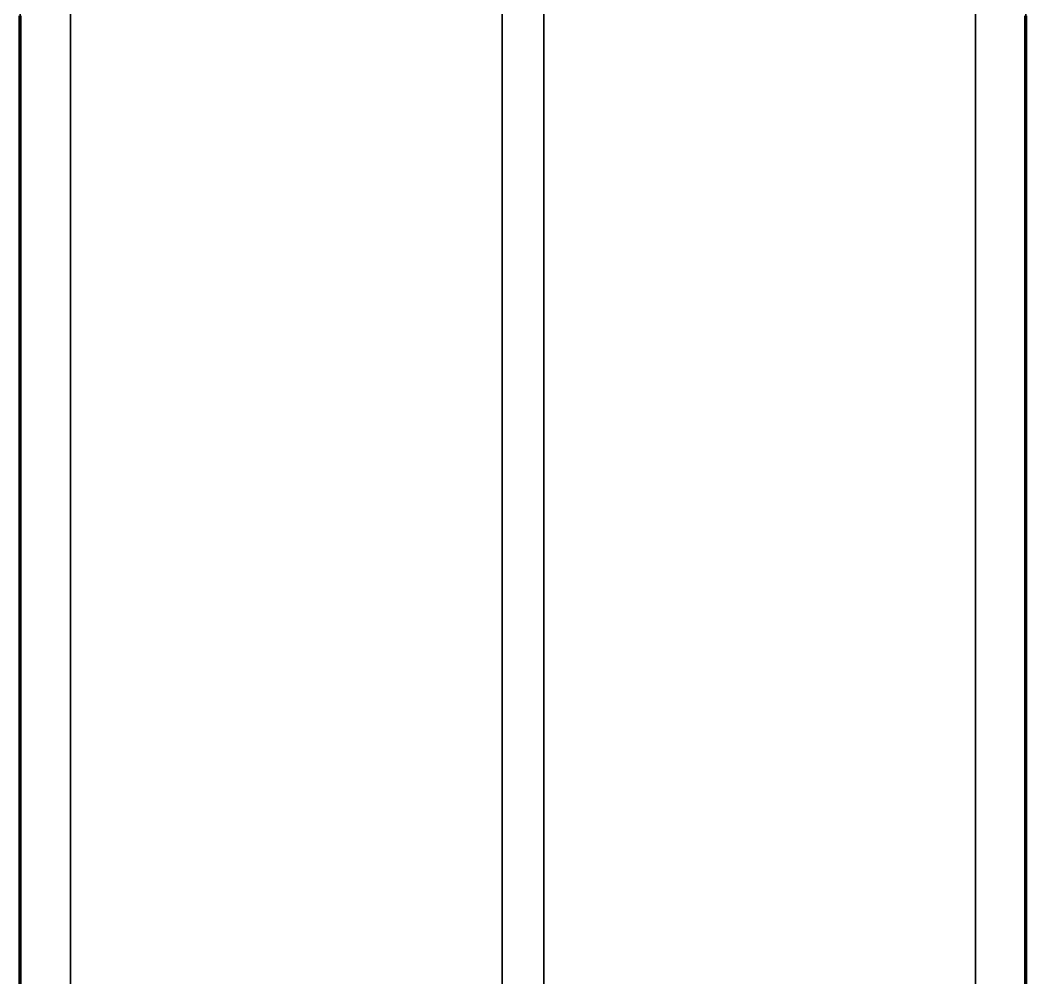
# Model space of a CAD drawing. Header units: millimetres. Extents: x 0 to 2382, y 0 to 420.
# Drawn here: x 125.4 to 131.4, y 113.26 to 118.98 of the extents above; entities that cross this region are included whole.
import ezdxf

# ---------------------------------------------------------------- set-up
doc = ezdxf.new("R2010")
doc.units = ezdxf.units.MM
doc.linetypes.add('IRAM-E-TRAZOS', pattern=[5, 4, -1])
doc.layers.add('01-VISIBLE', color=7, linetype='CONTINUOUS', lineweight=70)
doc.layers.add('02-OCULTA', color=4, linetype='IRAM-E-TRAZOS', lineweight=35)

msp = doc.modelspace()

# ---------------------------------------------------------------- linework, layer by layer
at = {"layer": '01-VISIBLE'}
for points in [[(125.4, 113.2), (125.4, 113.3), (125.4, 113.4), (125.4, 113.5), (125.4, 113.6), (125.4, 113.7), (125.4, 113.8), (125.4, 113.9), (125.4, 114), (125.4, 114.1), (125.4, 114.2), (125.4, 114.3), (125.4, 114.4), (125.4, 114.5), (125.4, 114.6), (125.4, 114.7), (125.4, 114.8), (125.4, 114.9), (125.4, 115), (125.4, 115.1), (125.4, 115.2), (125.4, 115.3), (125.4, 115.4), (125.4, 115.5), (125.4, 115.6), (125.4, 115.7), (125.4, 115.8), (125.4, 115.9), (125.4, 116), (125.4, 116.1), (125.4, 116.2), (125.4, 116.3), (125.4, 116.4), (125.4, 116.5), (125.4, 116.6), (125.4, 116.7), (125.4, 116.8), (125.4, 116.9), (125.4, 117), (125.4, 117.1), (125.4, 117.2), (125.4, 117.3), (125.4, 117.4), (125.4, 117.5), (125.4, 117.6), (125.4, 117.7), (125.4, 117.8), (125.4, 117.9), (125.4, 118), (125.4, 118.1), (125.4, 118.2), (125.4, 118.3), (125.4, 118.4), (125.4, 118.5), (125.4, 118.6), (125.4, 118.7), (125.4, 118.8), (125.4, 118.9), (125.4, 119)], [(131.4, 113.2), (131.4, 113.3), (131.4, 113.4), (131.4, 113.5), (131.4, 113.6), (131.4, 113.7), (131.4, 113.8), (131.4, 113.9), (131.4, 114), (131.4, 114.1), (131.4, 114.2), (131.4, 114.3), (131.4, 114.4), (131.4, 114.5), (131.4, 114.6), (131.4, 114.7), (131.4, 114.8), (131.4, 114.9), (131.4, 115), (131.4, 115.1), (131.4, 115.2), (131.4, 115.3), (131.4, 115.4), (131.4, 115.5), (131.4, 115.6), (131.4, 115.7), (131.4, 115.8), (131.4, 115.9), (131.4, 116), (131.4, 116.1), (131.4, 116.2), (131.4, 116.3), (131.4, 116.4), (131.4, 116.5), (131.4, 116.6), (131.4, 116.7), (131.4, 116.8), (131.4, 116.9), (131.4, 117), (131.4, 117.1), (131.4, 117.2), (131.4, 117.3), (131.4, 117.4), (131.4, 117.5), (131.4, 117.6), (131.4, 117.7), (131.4, 117.8), (131.4, 117.9), (131.4, 118), (131.4, 118.1), (131.4, 118.2), (131.4, 118.3), (131.4, 118.4), (131.4, 118.5), (131.4, 118.6), (131.4, 118.7), (131.4, 118.8), (131.4, 118.9), (131.4, 119)]]:
    msp.add_lwpolyline(points, dxfattribs=at)
at = {"layer": '02-OCULTA'}
for points in [[(125.4, 119.0226), (125.4, 118.9724), (125.4, 118.9223), (125.4, 118.8722), (125.4, 118.8221), (125.4, 118.7719), (125.4, 118.7218), (125.4, 118.6717), (125.4, 118.6216), (125.4, 118.5714), (125.4, 118.5213), (125.4, 118.4712), (125.4, 118.4211), (125.4, 118.3709), (125.4, 118.3208), (125.4, 118.2707), (125.4, 118.2206), (125.4, 118.1704), (125.4, 118.1203), (125.4, 118.0702), (125.4, 118.0201), (125.4, 117.9699), (125.4, 117.9198), (125.4, 117.8697), (125.4, 117.8195), (125.4, 117.7694), (125.4, 117.7193), (125.4, 117.6692), (125.4, 117.619), (125.4, 117.5689), (125.4, 117.5188), (125.4, 117.4687), (125.4, 117.4185), (125.4, 117.3684), (125.4, 117.3183), (125.4, 117.2682), (125.4, 117.218), (125.4, 117.1679), (125.4, 117.1178), (125.4, 117.0677), (125.4, 117.0175), (125.4, 116.9674), (125.4, 116.9173), (125.4, 116.8672), (125.4, 116.817), (125.4, 116.7669), (125.4, 116.7168), (125.4, 116.6667), (125.4, 116.6165), (125.4, 116.5664), (125.4, 116.5163), (125.4, 116.4662), (125.4, 116.416), (125.4, 116.3659), (125.4, 116.3158), (125.4, 116.2657), (125.4, 116.2155), (125.4, 116.1654), (125.4, 116.1153), (125.4, 116.0652), (125.4, 116.015), (125.4, 115.9649), (125.4, 115.9148), (125.4, 115.8647), (125.4, 115.8145), (125.4, 115.7644), (125.4, 115.7143), (125.4, 115.6642), (125.4, 115.614), (125.4, 115.5639), (125.4, 115.5138), (125.4, 115.4637), (125.4, 115.4135), (125.4, 115.3634), (125.4, 115.3133), (125.4, 115.2632), (125.4, 115.213), (125.4, 115.1629), (125.4, 115.1128), (125.4, 115.0627), (125.4, 115.0125), (125.4, 114.9624), (125.4, 114.9123), (125.4, 114.8622), (125.4, 114.812), (125.4, 114.7619), (125.4, 114.7118), (125.4, 114.6617), (125.4, 114.6115), (125.4, 114.5614), (125.4, 114.5113), (125.4, 114.4612), (125.4, 114.411), (125.4, 114.3609), (125.4, 114.3108), (125.4, 114.2607), (125.4, 114.2105), (125.4, 114.1604), (125.4, 114.1103), (125.4, 114.0602), (125.4, 114.01), (125.4, 113.9599), (125.4, 113.9098), (125.4, 113.8596), (125.4, 113.8095), (125.4, 113.7594), (125.4, 113.7093), (125.4, 113.6591), (125.4, 113.609), (125.4, 113.5589), (125.4, 113.5088), (125.4, 113.4586), (125.4, 113.4085), (125.4, 113.3584), (125.4, 113.3083), (125.4, 113.2581)], [(125.4, 113.24), (125.4, 113.312), (125.4, 113.384), (125.4, 113.456), (125.4, 113.528), (125.4, 113.6), (125.4, 113.672), (125.4, 113.744), (125.4, 113.816), (125.4, 113.888), (125.4, 113.96), (125.4, 114.032), (125.4, 114.104), (125.4, 114.176), (125.4, 114.248), (125.4, 114.32), (125.4, 114.392), (125.4, 114.464), (125.4, 114.536), (125.4, 114.608), (125.4, 114.68), (125.4, 114.752), (125.4, 114.824), (125.4, 114.896), (125.4, 114.968), (125.4, 115.04), (125.4, 115.112), (125.4, 115.184), (125.4, 115.256), (125.4, 115.328), (125.4, 115.4), (125.4, 115.472), (125.4, 115.544), (125.4, 115.616), (125.4, 115.688), (125.4, 115.76), (125.4, 115.832), (125.4, 115.904), (125.4, 115.976), (125.4, 116.048), (125.4, 116.12), (125.4, 116.192), (125.4, 116.264), (125.4, 116.336), (125.4, 116.408), (125.4, 116.48), (125.4, 116.552), (125.4, 116.624), (125.4, 116.696), (125.4, 116.768), (125.4, 116.84), (125.4, 116.912), (125.4, 116.984), (125.4, 117.056), (125.4, 117.128), (125.4, 117.2), (125.4, 117.272), (125.4, 117.344), (125.4, 117.416), (125.4, 117.488), (125.4, 117.56), (125.4, 117.632), (125.4, 117.704), (125.4, 117.776), (125.4, 117.848), (125.4, 117.92), (125.4, 117.992), (125.4, 118.064), (125.4, 118.136), (125.4, 118.208), (125.4, 118.28), (125.4, 118.352), (125.4, 118.424), (125.4, 118.496), (125.4, 118.568), (125.4, 118.64), (125.4, 118.712), (125.4, 118.784), (125.4, 118.856), (125.4, 118.928), (125.4, 119)], [(125.4, 118.9812), (125.4, 118.931), (125.4, 118.8808), (125.4, 118.8307), (125.4, 118.7805), (125.4, 118.7303), (125.4, 118.6801), (125.4, 118.63), (125.4, 118.5798), (125.4, 118.5296), (125.4, 118.4794), (125.4, 118.4293), (125.4, 118.3791), (125.4, 118.3289), (125.4, 118.2787), (125.4, 118.2286), (125.4, 118.1784), (125.4, 118.1282), (125.4, 118.078), (125.4, 118.0279), (125.4, 117.9777), (125.4, 117.9275), (125.4, 117.8774), (125.4, 117.8272), (125.4, 117.777), (125.4, 117.7268), (125.4, 117.6767), (125.4, 117.6265), (125.4, 117.5763), (125.4, 117.5261), (125.4, 117.476), (125.4, 117.4258), (125.4, 117.3756), (125.4, 117.3254), (125.4, 117.2753), (125.4, 117.2251), (125.4, 117.1749), (125.4, 117.1247), (125.4, 117.0746), (125.4, 117.0244), (125.4, 116.9742), (125.4, 116.924), (125.4, 116.8739), (125.4, 116.8237), (125.4, 116.7735), (125.4, 116.7233), (125.4, 116.6732), (125.4, 116.623), (125.4, 116.5728), (125.4, 116.5226), (125.4, 116.4725), (125.4, 116.4223), (125.4, 116.3721), (125.4, 116.322), (125.4, 116.2718), (125.4, 116.2216), (125.4, 116.1714), (125.4, 116.1213), (125.4, 116.0711), (125.4, 116.0209), (125.4, 115.9707), (125.4, 115.9206), (125.4, 115.8704), (125.4, 115.8202), (125.4, 115.77), (125.4, 115.7199), (125.4, 115.6697), (125.4, 115.6195), (125.4, 115.5693), (125.4, 115.5192), (125.4, 115.469), (125.4, 115.4188), (125.4, 115.3686), (125.4, 115.3185), (125.4, 115.2683), (125.4, 115.2181), (125.4, 115.1679), (125.4, 115.1178), (125.4, 115.0676), (125.4, 115.0174), (125.4, 114.9672), (125.4, 114.9171), (125.4, 114.8669), (125.4, 114.8167), (125.4, 114.7666), (125.4, 114.7164), (125.4, 114.6662), (125.4, 114.616), (125.4, 114.5659), (125.4, 114.5157), (125.4, 114.4655), (125.4, 114.4153), (125.4, 114.3652), (125.4, 114.315), (125.4, 114.2648), (125.4, 114.2146), (125.4, 114.1645), (125.4, 114.1143), (125.4, 114.0641), (125.4, 114.0139), (125.4, 113.9638), (125.4, 113.9136), (125.4, 113.8634), (125.4, 113.8132), (125.4, 113.7631), (125.4, 113.7129), (125.4, 113.6627), (125.4, 113.6125), (125.4, 113.5624), (125.4, 113.5122), (125.4, 113.462), (125.4, 113.4118), (125.4, 113.3617), (125.4, 113.3115), (125.4, 113.2613)], [(125.7, 113.195), (125.7, 113.266), (125.7, 113.337), (125.7, 113.408), (125.7, 113.479), (125.7, 113.55), (125.7, 113.621), (125.7, 113.692), (125.7, 113.763), (125.7, 113.834), (125.7, 113.905), (125.7, 113.976), (125.7, 114.047), (125.7, 114.118), (125.7, 114.189), (125.7, 114.26), (125.7, 114.331), (125.7, 114.402), (125.7, 114.473), (125.7, 114.544), (125.7, 114.615), (125.7, 114.686), (125.7, 114.757), (125.7, 114.828), (125.7, 114.899), (125.7, 114.97), (125.7, 115.041), (125.7, 115.112), (125.7, 115.183), (125.7, 115.254), (125.7, 115.325), (125.7, 115.396), (125.7, 115.467), (125.7, 115.538), (125.7, 115.609), (125.7, 115.68), (125.7, 115.751), (125.7, 115.822), (125.7, 115.893), (125.7, 115.964), (125.7, 116.035), (125.7, 116.106), (125.7, 116.177), (125.7, 116.248), (125.7, 116.319), (125.7, 116.39), (125.7, 116.461), (125.7, 116.532), (125.7, 116.603), (125.7, 116.674), (125.7, 116.745), (125.7, 116.816), (125.7, 116.887), (125.7, 116.958), (125.7, 117.029), (125.7, 117.1), (125.7, 117.171), (125.7, 117.242), (125.7, 117.313), (125.7, 117.384), (125.7, 117.455), (125.7, 117.526), (125.7, 117.597), (125.7, 117.668), (125.7, 117.739), (125.7, 117.81), (125.7, 117.881), (125.7, 117.952), (125.7, 118.023), (125.7, 118.094), (125.7, 118.165), (125.7, 118.236), (125.7, 118.307), (125.7, 118.378), (125.7, 118.449), (125.7, 118.52), (125.7, 118.591), (125.7, 118.662), (125.7, 118.733), (125.7, 118.804), (125.7, 118.875), (125.7, 118.946), (125.7, 119.017)], [(125.7, 113.24), (125.7, 113.312), (125.7, 113.384), (125.7, 113.456), (125.7, 113.528), (125.7, 113.6), (125.7, 113.672), (125.7, 113.744), (125.7, 113.816), (125.7, 113.888), (125.7, 113.96), (125.7, 114.032), (125.7, 114.104), (125.7, 114.176), (125.7, 114.248), (125.7, 114.32), (125.7, 114.392), (125.7, 114.464), (125.7, 114.536), (125.7, 114.608), (125.7, 114.68), (125.7, 114.752), (125.7, 114.824), (125.7, 114.896), (125.7, 114.968), (125.7, 115.04), (125.7, 115.112), (125.7, 115.184), (125.7, 115.256), (125.7, 115.328), (125.7, 115.4), (125.7, 115.472), (125.7, 115.544), (125.7, 115.616), (125.7, 115.688), (125.7, 115.76), (125.7, 115.832), (125.7, 115.904), (125.7, 115.976), (125.7, 116.048), (125.7, 116.12), (125.7, 116.192), (125.7, 116.264), (125.7, 116.336), (125.7, 116.408), (125.7, 116.48), (125.7, 116.552), (125.7, 116.624), (125.7, 116.696), (125.7, 116.768), (125.7, 116.84), (125.7, 116.912), (125.7, 116.984), (125.7, 117.056), (125.7, 117.128), (125.7, 117.2), (125.7, 117.272), (125.7, 117.344), (125.7, 117.416), (125.7, 117.488), (125.7, 117.56), (125.7, 117.632), (125.7, 117.704), (125.7, 117.776), (125.7, 117.848), (125.7, 117.92), (125.7, 117.992), (125.7, 118.064), (125.7, 118.136), (125.7, 118.208), (125.7, 118.28), (125.7, 118.352), (125.7, 118.424), (125.7, 118.496), (125.7, 118.568), (125.7, 118.64), (125.7, 118.712), (125.7, 118.784), (125.7, 118.856), (125.7, 118.928), (125.7, 119)], [(125.7, 119), (125.7, 118.95), (125.7, 118.9), (125.7, 118.85), (125.7, 118.8), (125.7, 118.75), (125.7, 118.7), (125.7, 118.65), (125.7, 118.6), (125.7, 118.55), (125.7, 118.5), (125.7, 118.45), (125.7, 118.4), (125.7, 118.35), (125.7, 118.3), (125.7, 118.25), (125.7, 118.2), (125.7, 118.15), (125.7, 118.1), (125.7, 118.05), (125.7, 118), (125.7, 117.95), (125.7, 117.9), (125.7, 117.85), (125.7, 117.8), (125.7, 117.75), (125.7, 117.7), (125.7, 117.65), (125.7, 117.6), (125.7, 117.55), (125.7, 117.5), (125.7, 117.45), (125.7, 117.4), (125.7, 117.35), (125.7, 117.3), (125.7, 117.25), (125.7, 117.2), (125.7, 117.15), (125.7, 117.1), (125.7, 117.05), (125.7, 117), (125.7, 116.95), (125.7, 116.9), (125.7, 116.85), (125.7, 116.8), (125.7, 116.75), (125.7, 116.7), (125.7, 116.65), (125.7, 116.6), (125.7, 116.55), (125.7, 116.5), (125.7, 116.45), (125.7, 116.4), (125.7, 116.35), (125.7, 116.3), (125.7, 116.25), (125.7, 116.2), (125.7, 116.15), (125.7, 116.1), (125.7, 116.05), (125.7, 116), (125.7, 115.95), (125.7, 115.9), (125.7, 115.85), (125.7, 115.8), (125.7, 115.75), (125.7, 115.7), (125.7, 115.65), (125.7, 115.6), (125.7, 115.55), (125.7, 115.5), (125.7, 115.45), (125.7, 115.4), (125.7, 115.35), (125.7, 115.3), (125.7, 115.25), (125.7, 115.2), (125.7, 115.15), (125.7, 115.1), (125.7, 115.05), (125.7, 115), (125.7, 114.95), (125.7, 114.9), (125.7, 114.85), (125.7, 114.8), (125.7, 114.75), (125.7, 114.7), (125.7, 114.65), (125.7, 114.6), (125.7, 114.55), (125.7, 114.5), (125.7, 114.45), (125.7, 114.4), (125.7, 114.35), (125.7, 114.3), (125.7, 114.25), (125.7, 114.2), (125.7, 114.15), (125.7, 114.1), (125.7, 114.05), (125.7, 114), (125.7, 113.95), (125.7, 113.9), (125.7, 113.85), (125.7, 113.8), (125.7, 113.75), (125.7, 113.7), (125.7, 113.65), (125.7, 113.6), (125.7, 113.55), (125.7, 113.5), (125.7, 113.45), (125.7, 113.4), (125.7, 113.35), (125.7, 113.3), (125.7, 113.25)], [(125.7, 118.9812), (125.7, 118.931), (125.7, 118.8808), (125.7, 118.8307), (125.7, 118.7805), (125.7, 118.7303), (125.7, 118.6801), (125.7, 118.63), (125.7, 118.5798), (125.7, 118.5296), (125.7, 118.4794), (125.7, 118.4293), (125.7, 118.3791), (125.7, 118.3289), (125.7, 118.2787), (125.7, 118.2286), (125.7, 118.1784), (125.7, 118.1282), (125.7, 118.078), (125.7, 118.0279), (125.7, 117.9777), (125.7, 117.9275), (125.7, 117.8774), (125.7, 117.8272), (125.7, 117.777), (125.7, 117.7268), (125.7, 117.6767), (125.7, 117.6265), (125.7, 117.5763), (125.7, 117.5261), (125.7, 117.476), (125.7, 117.4258), (125.7, 117.3756), (125.7, 117.3254), (125.7, 117.2753), (125.7, 117.2251), (125.7, 117.1749), (125.7, 117.1247), (125.7, 117.0746), (125.7, 117.0244), (125.7, 116.9742), (125.7, 116.924), (125.7, 116.8739), (125.7, 116.8237), (125.7, 116.7735), (125.7, 116.7233), (125.7, 116.6732), (125.7, 116.623), (125.7, 116.5728), (125.7, 116.5226), (125.7, 116.4725), (125.7, 116.4223), (125.7, 116.3721), (125.7, 116.322), (125.7, 116.2718), (125.7, 116.2216), (125.7, 116.1714), (125.7, 116.1213), (125.7, 116.0711), (125.7, 116.0209), (125.7, 115.9707), (125.7, 115.9206), (125.7, 115.8704), (125.7, 115.8202), (125.7, 115.77), (125.7, 115.7199), (125.7, 115.6697), (125.7, 115.6195), (125.7, 115.5693), (125.7, 115.5192), (125.7, 115.469), (125.7, 115.4188), (125.7, 115.3686), (125.7, 115.3185), (125.7, 115.2683), (125.7, 115.2181), (125.7, 115.1679), (125.7, 115.1178), (125.7, 115.0676), (125.7, 115.0174), (125.7, 114.9672), (125.7, 114.9171), (125.7, 114.8669), (125.7, 114.8167), (125.7, 114.7666), (125.7, 114.7164), (125.7, 114.6662), (125.7, 114.616), (125.7, 114.5659), (125.7, 114.5157), (125.7, 114.4655), (125.7, 114.4153), (125.7, 114.3652), (125.7, 114.315), (125.7, 114.2648), (125.7, 114.2146), (125.7, 114.1645), (125.7, 114.1143), (125.7, 114.0641), (125.7, 114.0139), (125.7, 113.9638), (125.7, 113.9136), (125.7, 113.8634), (125.7, 113.8132), (125.7, 113.7631), (125.7, 113.7129), (125.7, 113.6627), (125.7, 113.6125), (125.7, 113.5624), (125.7, 113.5122), (125.7, 113.462), (125.7, 113.4118), (125.7, 113.3617), (125.7, 113.3115), (125.7, 113.2613)], [(128.275, 113.195), (128.275, 113.266), (128.275, 113.337), (128.275, 113.408), (128.275, 113.479), (128.275, 113.55), (128.275, 113.621), (128.275, 113.692), (128.275, 113.763), (128.275, 113.834), (128.275, 113.905), (128.275, 113.976), (128.275, 114.047), (128.275, 114.118), (128.275, 114.189), (128.275, 114.26), (128.275, 114.331), (128.275, 114.402), (128.275, 114.473), (128.275, 114.544), (128.275, 114.615), (128.275, 114.686), (128.275, 114.757), (128.275, 114.828), (128.275, 114.899), (128.275, 114.97), (128.275, 115.041), (128.275, 115.112), (128.275, 115.183), (128.275, 115.254), (128.275, 115.325), (128.275, 115.396), (128.275, 115.467), (128.275, 115.538), (128.275, 115.609), (128.275, 115.68), (128.275, 115.751), (128.275, 115.822), (128.275, 115.893), (128.275, 115.964), (128.275, 116.035), (128.275, 116.106), (128.275, 116.177), (128.275, 116.248), (128.275, 116.319), (128.275, 116.39), (128.275, 116.461), (128.275, 116.532), (128.275, 116.603), (128.275, 116.674), (128.275, 116.745), (128.275, 116.816), (128.275, 116.887), (128.275, 116.958), (128.275, 117.029), (128.275, 117.1), (128.275, 117.171), (128.275, 117.242), (128.275, 117.313), (128.275, 117.384), (128.275, 117.455), (128.275, 117.526), (128.275, 117.597), (128.275, 117.668), (128.275, 117.739), (128.275, 117.81), (128.275, 117.881), (128.275, 117.952), (128.275, 118.023), (128.275, 118.094), (128.275, 118.165), (128.275, 118.236), (128.275, 118.307), (128.275, 118.378), (128.275, 118.449), (128.275, 118.52), (128.275, 118.591), (128.275, 118.662), (128.275, 118.733), (128.275, 118.804), (128.275, 118.875), (128.275, 118.946), (128.275, 119.017)], [(128.275, 119), (128.275, 118.95), (128.275, 118.9), (128.275, 118.85), (128.275, 118.8), (128.275, 118.75), (128.275, 118.7), (128.275, 118.65), (128.275, 118.6), (128.275, 118.55), (128.275, 118.5), (128.275, 118.45), (128.275, 118.4), (128.275, 118.35), (128.275, 118.3), (128.275, 118.25), (128.275, 118.2), (128.275, 118.15), (128.275, 118.1), (128.275, 118.05), (128.275, 118), (128.275, 117.95), (128.275, 117.9), (128.275, 117.85), (128.275, 117.8), (128.275, 117.75), (128.275, 117.7), (128.275, 117.65), (128.275, 117.6), (128.275, 117.55), (128.275, 117.5), (128.275, 117.45), (128.275, 117.4), (128.275, 117.35), (128.275, 117.3), (128.275, 117.25), (128.275, 117.2), (128.275, 117.15), (128.275, 117.1), (128.275, 117.05), (128.275, 117), (128.275, 116.95), (128.275, 116.9), (128.275, 116.85), (128.275, 116.8), (128.275, 116.75), (128.275, 116.7), (128.275, 116.65), (128.275, 116.6), (128.275, 116.55), (128.275, 116.5), (128.275, 116.45), (128.275, 116.4), (128.275, 116.35), (128.275, 116.3), (128.275, 116.25), (128.275, 116.2), (128.275, 116.15), (128.275, 116.1), (128.275, 116.05), (128.275, 116), (128.275, 115.95), (128.275, 115.9), (128.275, 115.85), (128.275, 115.8), (128.275, 115.75), (128.275, 115.7), (128.275, 115.65), (128.275, 115.6), (128.275, 115.55), (128.275, 115.5), (128.275, 115.45), (128.275, 115.4), (128.275, 115.35), (128.275, 115.3), (128.275, 115.25), (128.275, 115.2), (128.275, 115.15), (128.275, 115.1), (128.275, 115.05), (128.275, 115), (128.275, 114.95), (128.275, 114.9), (128.275, 114.85), (128.275, 114.8), (128.275, 114.75), (128.275, 114.7), (128.275, 114.65), (128.275, 114.6), (128.275, 114.55), (128.275, 114.5), (128.275, 114.45), (128.275, 114.4), (128.275, 114.35), (128.275, 114.3), (128.275, 114.25), (128.275, 114.2), (128.275, 114.15), (128.275, 114.1), (128.275, 114.05), (128.275, 114), (128.275, 113.95), (128.275, 113.9), (128.275, 113.85), (128.275, 113.8), (128.275, 113.75), (128.275, 113.7), (128.275, 113.65), (128.275, 113.6), (128.275, 113.55), (128.275, 113.5), (128.275, 113.45), (128.275, 113.4), (128.275, 113.35), (128.275, 113.3), (128.275, 113.25)], [(128.525, 113.195), (128.525, 113.266), (128.525, 113.337), (128.525, 113.408), (128.525, 113.479), (128.525, 113.55), (128.525, 113.621), (128.525, 113.692), (128.525, 113.763), (128.525, 113.834), (128.525, 113.905), (128.525, 113.976), (128.525, 114.047), (128.525, 114.118), (128.525, 114.189), (128.525, 114.26), (128.525, 114.331), (128.525, 114.402), (128.525, 114.473), (128.525, 114.544), (128.525, 114.615), (128.525, 114.686), (128.525, 114.757), (128.525, 114.828), (128.525, 114.899), (128.525, 114.97), (128.525, 115.041), (128.525, 115.112), (128.525, 115.183), (128.525, 115.254), (128.525, 115.325), (128.525, 115.396), (128.525, 115.467), (128.525, 115.538), (128.525, 115.609), (128.525, 115.68), (128.525, 115.751), (128.525, 115.822), (128.525, 115.893), (128.525, 115.964), (128.525, 116.035), (128.525, 116.106), (128.525, 116.177), (128.525, 116.248), (128.525, 116.319), (128.525, 116.39), (128.525, 116.461), (128.525, 116.532), (128.525, 116.603), (128.525, 116.674), (128.525, 116.745), (128.525, 116.816), (128.525, 116.887), (128.525, 116.958), (128.525, 117.029), (128.525, 117.1), (128.525, 117.171), (128.525, 117.242), (128.525, 117.313), (128.525, 117.384), (128.525, 117.455), (128.525, 117.526), (128.525, 117.597), (128.525, 117.668), (128.525, 117.739), (128.525, 117.81), (128.525, 117.881), (128.525, 117.952), (128.525, 118.023), (128.525, 118.094), (128.525, 118.165), (128.525, 118.236), (128.525, 118.307), (128.525, 118.378), (128.525, 118.449), (128.525, 118.52), (128.525, 118.591), (128.525, 118.662), (128.525, 118.733), (128.525, 118.804), (128.525, 118.875), (128.525, 118.946), (128.525, 119.017)], [(128.525, 119), (128.525, 118.95), (128.525, 118.9), (128.525, 118.85), (128.525, 118.8), (128.525, 118.75), (128.525, 118.7), (128.525, 118.65), (128.525, 118.6), (128.525, 118.55), (128.525, 118.5), (128.525, 118.45), (128.525, 118.4), (128.525, 118.35), (128.525, 118.3), (128.525, 118.25), (128.525, 118.2), (128.525, 118.15), (128.525, 118.1), (128.525, 118.05), (128.525, 118), (128.525, 117.95), (128.525, 117.9), (128.525, 117.85), (128.525, 117.8), (128.525, 117.75), (128.525, 117.7), (128.525, 117.65), (128.525, 117.6), (128.525, 117.55), (128.525, 117.5), (128.525, 117.45), (128.525, 117.4), (128.525, 117.35), (128.525, 117.3), (128.525, 117.25), (128.525, 117.2), (128.525, 117.15), (128.525, 117.1), (128.525, 117.05), (128.525, 117), (128.525, 116.95), (128.525, 116.9), (128.525, 116.85), (128.525, 116.8), (128.525, 116.75), (128.525, 116.7), (128.525, 116.65), (128.525, 116.6), (128.525, 116.55), (128.525, 116.5), (128.525, 116.45), (128.525, 116.4), (128.525, 116.35), (128.525, 116.3), (128.525, 116.25), (128.525, 116.2), (128.525, 116.15), (128.525, 116.1), (128.525, 116.05), (128.525, 116), (128.525, 115.95), (128.525, 115.9), (128.525, 115.85), (128.525, 115.8), (128.525, 115.75), (128.525, 115.7), (128.525, 115.65), (128.525, 115.6), (128.525, 115.55), (128.525, 115.5), (128.525, 115.45), (128.525, 115.4), (128.525, 115.35), (128.525, 115.3), (128.525, 115.25), (128.525, 115.2), (128.525, 115.15), (128.525, 115.1), (128.525, 115.05), (128.525, 115), (128.525, 114.95), (128.525, 114.9), (128.525, 114.85), (128.525, 114.8), (128.525, 114.75), (128.525, 114.7), (128.525, 114.65), (128.525, 114.6), (128.525, 114.55), (128.525, 114.5), (128.525, 114.45), (128.525, 114.4), (128.525, 114.35), (128.525, 114.3), (128.525, 114.25), (128.525, 114.2), (128.525, 114.15), (128.525, 114.1), (128.525, 114.05), (128.525, 114), (128.525, 113.95), (128.525, 113.9), (128.525, 113.85), (128.525, 113.8), (128.525, 113.75), (128.525, 113.7), (128.525, 113.65), (128.525, 113.6), (128.525, 113.55), (128.525, 113.5), (128.525, 113.45), (128.525, 113.4), (128.525, 113.35), (128.525, 113.3), (128.525, 113.25)], [(131.1, 113.195), (131.1, 113.266), (131.1, 113.337), (131.1, 113.408), (131.1, 113.479), (131.1, 113.55), (131.1, 113.621), (131.1, 113.692), (131.1, 113.763), (131.1, 113.834), (131.1, 113.905), (131.1, 113.976), (131.1, 114.047), (131.1, 114.118), (131.1, 114.189), (131.1, 114.26), (131.1, 114.331), (131.1, 114.402), (131.1, 114.473), (131.1, 114.544), (131.1, 114.615), (131.1, 114.686), (131.1, 114.757), (131.1, 114.828), (131.1, 114.899), (131.1, 114.97), (131.1, 115.041), (131.1, 115.112), (131.1, 115.183), (131.1, 115.254), (131.1, 115.325), (131.1, 115.396), (131.1, 115.467), (131.1, 115.538), (131.1, 115.609), (131.1, 115.68), (131.1, 115.751), (131.1, 115.822), (131.1, 115.893), (131.1, 115.964), (131.1, 116.035), (131.1, 116.106), (131.1, 116.177), (131.1, 116.248), (131.1, 116.319), (131.1, 116.39), (131.1, 116.461), (131.1, 116.532), (131.1, 116.603), (131.1, 116.674), (131.1, 116.745), (131.1, 116.816), (131.1, 116.887), (131.1, 116.958), (131.1, 117.029), (131.1, 117.1), (131.1, 117.171), (131.1, 117.242), (131.1, 117.313), (131.1, 117.384), (131.1, 117.455), (131.1, 117.526), (131.1, 117.597), (131.1, 117.668), (131.1, 117.739), (131.1, 117.81), (131.1, 117.881), (131.1, 117.952), (131.1, 118.023), (131.1, 118.094), (131.1, 118.165), (131.1, 118.236), (131.1, 118.307), (131.1, 118.378), (131.1, 118.449), (131.1, 118.52), (131.1, 118.591), (131.1, 118.662), (131.1, 118.733), (131.1, 118.804), (131.1, 118.875), (131.1, 118.946), (131.1, 119.017)], [(131.1, 113.24), (131.1, 113.312), (131.1, 113.384), (131.1, 113.456), (131.1, 113.528), (131.1, 113.6), (131.1, 113.672), (131.1, 113.744), (131.1, 113.816), (131.1, 113.888), (131.1, 113.96), (131.1, 114.032), (131.1, 114.104), (131.1, 114.176), (131.1, 114.248), (131.1, 114.32), (131.1, 114.392), (131.1, 114.464), (131.1, 114.536), (131.1, 114.608), (131.1, 114.68), (131.1, 114.752), (131.1, 114.824), (131.1, 114.896), (131.1, 114.968), (131.1, 115.04), (131.1, 115.112), (131.1, 115.184), (131.1, 115.256), (131.1, 115.328), (131.1, 115.4), (131.1, 115.472), (131.1, 115.544), (131.1, 115.616), (131.1, 115.688), (131.1, 115.76), (131.1, 115.832), (131.1, 115.904), (131.1, 115.976), (131.1, 116.048), (131.1, 116.12), (131.1, 116.192), (131.1, 116.264), (131.1, 116.336), (131.1, 116.408), (131.1, 116.48), (131.1, 116.552), (131.1, 116.624), (131.1, 116.696), (131.1, 116.768), (131.1, 116.84), (131.1, 116.912), (131.1, 116.984), (131.1, 117.056), (131.1, 117.128), (131.1, 117.2), (131.1, 117.272), (131.1, 117.344), (131.1, 117.416), (131.1, 117.488), (131.1, 117.56), (131.1, 117.632), (131.1, 117.704), (131.1, 117.776), (131.1, 117.848), (131.1, 117.92), (131.1, 117.992), (131.1, 118.064), (131.1, 118.136), (131.1, 118.208), (131.1, 118.28), (131.1, 118.352), (131.1, 118.424), (131.1, 118.496), (131.1, 118.568), (131.1, 118.64), (131.1, 118.712), (131.1, 118.784), (131.1, 118.856), (131.1, 118.928), (131.1, 119)], [(131.1, 119), (131.1, 118.95), (131.1, 118.9), (131.1, 118.85), (131.1, 118.8), (131.1, 118.75), (131.1, 118.7), (131.1, 118.65), (131.1, 118.6), (131.1, 118.55), (131.1, 118.5), (131.1, 118.45), (131.1, 118.4), (131.1, 118.35), (131.1, 118.3), (131.1, 118.25), (131.1, 118.2), (131.1, 118.15), (131.1, 118.1), (131.1, 118.05), (131.1, 118), (131.1, 117.95), (131.1, 117.9), (131.1, 117.85), (131.1, 117.8), (131.1, 117.75), (131.1, 117.7), (131.1, 117.65), (131.1, 117.6), (131.1, 117.55), (131.1, 117.5), (131.1, 117.45), (131.1, 117.4), (131.1, 117.35), (131.1, 117.3), (131.1, 117.25), (131.1, 117.2), (131.1, 117.15), (131.1, 117.1), (131.1, 117.05), (131.1, 117), (131.1, 116.95), (131.1, 116.9), (131.1, 116.85), (131.1, 116.8), (131.1, 116.75), (131.1, 116.7), (131.1, 116.65), (131.1, 116.6), (131.1, 116.55), (131.1, 116.5), (131.1, 116.45), (131.1, 116.4), (131.1, 116.35), (131.1, 116.3), (131.1, 116.25), (131.1, 116.2), (131.1, 116.15), (131.1, 116.1), (131.1, 116.05), (131.1, 116), (131.1, 115.95), (131.1, 115.9), (131.1, 115.85), (131.1, 115.8), (131.1, 115.75), (131.1, 115.7), (131.1, 115.65), (131.1, 115.6), (131.1, 115.55), (131.1, 115.5), (131.1, 115.45), (131.1, 115.4), (131.1, 115.35), (131.1, 115.3), (131.1, 115.25), (131.1, 115.2), (131.1, 115.15), (131.1, 115.1), (131.1, 115.05), (131.1, 115), (131.1, 114.95), (131.1, 114.9), (131.1, 114.85), (131.1, 114.8), (131.1, 114.75), (131.1, 114.7), (131.1, 114.65), (131.1, 114.6), (131.1, 114.55), (131.1, 114.5), (131.1, 114.45), (131.1, 114.4), (131.1, 114.35), (131.1, 114.3), (131.1, 114.25), (131.1, 114.2), (131.1, 114.15), (131.1, 114.1), (131.1, 114.05), (131.1, 114), (131.1, 113.95), (131.1, 113.9), (131.1, 113.85), (131.1, 113.8), (131.1, 113.75), (131.1, 113.7), (131.1, 113.65), (131.1, 113.6), (131.1, 113.55), (131.1, 113.5), (131.1, 113.45), (131.1, 113.4), (131.1, 113.35), (131.1, 113.3), (131.1, 113.25)], [(131.1, 118.9812), (131.1, 118.931), (131.1, 118.8808), (131.1, 118.8307), (131.1, 118.7805), (131.1, 118.7303), (131.1, 118.6801), (131.1, 118.63), (131.1, 118.5798), (131.1, 118.5296), (131.1, 118.4794), (131.1, 118.4293), (131.1, 118.3791), (131.1, 118.3289), (131.1, 118.2787), (131.1, 118.2286), (131.1, 118.1784), (131.1, 118.1282), (131.1, 118.078), (131.1, 118.0279), (131.1, 117.9777), (131.1, 117.9275), (131.1, 117.8774), (131.1, 117.8272), (131.1, 117.777), (131.1, 117.7268), (131.1, 117.6767), (131.1, 117.6265), (131.1, 117.5763), (131.1, 117.5261), (131.1, 117.476), (131.1, 117.4258), (131.1, 117.3756), (131.1, 117.3254), (131.1, 117.2753), (131.1, 117.2251), (131.1, 117.1749), (131.1, 117.1247), (131.1, 117.0746), (131.1, 117.0244), (131.1, 116.9742), (131.1, 116.924), (131.1, 116.8739), (131.1, 116.8237), (131.1, 116.7735), (131.1, 116.7233), (131.1, 116.6732), (131.1, 116.623), (131.1, 116.5728), (131.1, 116.5226), (131.1, 116.4725), (131.1, 116.4223), (131.1, 116.3721), (131.1, 116.322), (131.1, 116.2718), (131.1, 116.2216), (131.1, 116.1714), (131.1, 116.1213), (131.1, 116.0711), (131.1, 116.0209), (131.1, 115.9707), (131.1, 115.9206), (131.1, 115.8704), (131.1, 115.8202), (131.1, 115.77), (131.1, 115.7199), (131.1, 115.6697), (131.1, 115.6195), (131.1, 115.5693), (131.1, 115.5192), (131.1, 115.469), (131.1, 115.4188), (131.1, 115.3686), (131.1, 115.3185), (131.1, 115.2683), (131.1, 115.2181), (131.1, 115.1679), (131.1, 115.1178), (131.1, 115.0676), (131.1, 115.0174), (131.1, 114.9672), (131.1, 114.9171), (131.1, 114.8669), (131.1, 114.8167), (131.1, 114.7666), (131.1, 114.7164), (131.1, 114.6662), (131.1, 114.616), (131.1, 114.5659), (131.1, 114.5157), (131.1, 114.4655), (131.1, 114.4153), (131.1, 114.3652), (131.1, 114.315), (131.1, 114.2648), (131.1, 114.2146), (131.1, 114.1645), (131.1, 114.1143), (131.1, 114.0641), (131.1, 114.0139), (131.1, 113.9638), (131.1, 113.9136), (131.1, 113.8634), (131.1, 113.8132), (131.1, 113.7631), (131.1, 113.7129), (131.1, 113.6627), (131.1, 113.6125), (131.1, 113.5624), (131.1, 113.5122), (131.1, 113.462), (131.1, 113.4118), (131.1, 113.3617), (131.1, 113.3115), (131.1, 113.2613)], [(131.4, 119.0226), (131.4, 118.9724), (131.4, 118.9223), (131.4, 118.8722), (131.4, 118.8221), (131.4, 118.7719), (131.4, 118.7218), (131.4, 118.6717), (131.4, 118.6216), (131.4, 118.5714), (131.4, 118.5213), (131.4, 118.4712), (131.4, 118.4211), (131.4, 118.3709), (131.4, 118.3208), (131.4, 118.2707), (131.4, 118.2206), (131.4, 118.1704), (131.4, 118.1203), (131.4, 118.0702), (131.4, 118.0201), (131.4, 117.9699), (131.4, 117.9198), (131.4, 117.8697), (131.4, 117.8195), (131.4, 117.7694), (131.4, 117.7193), (131.4, 117.6692), (131.4, 117.619), (131.4, 117.5689), (131.4, 117.5188), (131.4, 117.4687), (131.4, 117.4185), (131.4, 117.3684), (131.4, 117.3183), (131.4, 117.2682), (131.4, 117.218), (131.4, 117.1679), (131.4, 117.1178), (131.4, 117.0677), (131.4, 117.0175), (131.4, 116.9674), (131.4, 116.9173), (131.4, 116.8672), (131.4, 116.817), (131.4, 116.7669), (131.4, 116.7168), (131.4, 116.6667), (131.4, 116.6165), (131.4, 116.5664), (131.4, 116.5163), (131.4, 116.4662), (131.4, 116.416), (131.4, 116.3659), (131.4, 116.3158), (131.4, 116.2657), (131.4, 116.2155), (131.4, 116.1654), (131.4, 116.1153), (131.4, 116.0652), (131.4, 116.015), (131.4, 115.9649), (131.4, 115.9148), (131.4, 115.8647), (131.4, 115.8145), (131.4, 115.7644), (131.4, 115.7143), (131.4, 115.6642), (131.4, 115.614), (131.4, 115.5639), (131.4, 115.5138), (131.4, 115.4637), (131.4, 115.4135), (131.4, 115.3634), (131.4, 115.3133), (131.4, 115.2632), (131.4, 115.213), (131.4, 115.1629), (131.4, 115.1128), (131.4, 115.0627), (131.4, 115.0125), (131.4, 114.9624), (131.4, 114.9123), (131.4, 114.8622), (131.4, 114.812), (131.4, 114.7619), (131.4, 114.7118), (131.4, 114.6617), (131.4, 114.6115), (131.4, 114.5614), (131.4, 114.5113), (131.4, 114.4612), (131.4, 114.411), (131.4, 114.3609), (131.4, 114.3108), (131.4, 114.2607), (131.4, 114.2105), (131.4, 114.1604), (131.4, 114.1103), (131.4, 114.0602), (131.4, 114.01), (131.4, 113.9599), (131.4, 113.9098), (131.4, 113.8596), (131.4, 113.8095), (131.4, 113.7594), (131.4, 113.7093), (131.4, 113.6591), (131.4, 113.609), (131.4, 113.5589), (131.4, 113.5088), (131.4, 113.4586), (131.4, 113.4085), (131.4, 113.3584), (131.4, 113.3083), (131.4, 113.2581)], [(131.4, 113.24), (131.4, 113.312), (131.4, 113.384), (131.4, 113.456), (131.4, 113.528), (131.4, 113.6), (131.4, 113.672), (131.4, 113.744), (131.4, 113.816), (131.4, 113.888), (131.4, 113.96), (131.4, 114.032), (131.4, 114.104), (131.4, 114.176), (131.4, 114.248), (131.4, 114.32), (131.4, 114.392), (131.4, 114.464), (131.4, 114.536), (131.4, 114.608), (131.4, 114.68), (131.4, 114.752), (131.4, 114.824), (131.4, 114.896), (131.4, 114.968), (131.4, 115.04), (131.4, 115.112), (131.4, 115.184), (131.4, 115.256), (131.4, 115.328), (131.4, 115.4), (131.4, 115.472), (131.4, 115.544), (131.4, 115.616), (131.4, 115.688), (131.4, 115.76), (131.4, 115.832), (131.4, 115.904), (131.4, 115.976), (131.4, 116.048), (131.4, 116.12), (131.4, 116.192), (131.4, 116.264), (131.4, 116.336), (131.4, 116.408), (131.4, 116.48), (131.4, 116.552), (131.4, 116.624), (131.4, 116.696), (131.4, 116.768), (131.4, 116.84), (131.4, 116.912), (131.4, 116.984), (131.4, 117.056), (131.4, 117.128), (131.4, 117.2), (131.4, 117.272), (131.4, 117.344), (131.4, 117.416), (131.4, 117.488), (131.4, 117.56), (131.4, 117.632), (131.4, 117.704), (131.4, 117.776), (131.4, 117.848), (131.4, 117.92), (131.4, 117.992), (131.4, 118.064), (131.4, 118.136), (131.4, 118.208), (131.4, 118.28), (131.4, 118.352), (131.4, 118.424), (131.4, 118.496), (131.4, 118.568), (131.4, 118.64), (131.4, 118.712), (131.4, 118.784), (131.4, 118.856), (131.4, 118.928), (131.4, 119)], [(131.4, 118.9812), (131.4, 118.931), (131.4, 118.8808), (131.4, 118.8307), (131.4, 118.7805), (131.4, 118.7303), (131.4, 118.6801), (131.4, 118.63), (131.4, 118.5798), (131.4, 118.5296), (131.4, 118.4794), (131.4, 118.4293), (131.4, 118.3791), (131.4, 118.3289), (131.4, 118.2787), (131.4, 118.2286), (131.4, 118.1784), (131.4, 118.1282), (131.4, 118.078), (131.4, 118.0279), (131.4, 117.9777), (131.4, 117.9275), (131.4, 117.8774), (131.4, 117.8272), (131.4, 117.777), (131.4, 117.7268), (131.4, 117.6767), (131.4, 117.6265), (131.4, 117.5763), (131.4, 117.5261), (131.4, 117.476), (131.4, 117.4258), (131.4, 117.3756), (131.4, 117.3254), (131.4, 117.2753), (131.4, 117.2251), (131.4, 117.1749), (131.4, 117.1247), (131.4, 117.0746), (131.4, 117.0244), (131.4, 116.9742), (131.4, 116.924), (131.4, 116.8739), (131.4, 116.8237), (131.4, 116.7735), (131.4, 116.7233), (131.4, 116.6732), (131.4, 116.623), (131.4, 116.5728), (131.4, 116.5226), (131.4, 116.4725), (131.4, 116.4223), (131.4, 116.3721), (131.4, 116.322), (131.4, 116.2718), (131.4, 116.2216), (131.4, 116.1714), (131.4, 116.1213), (131.4, 116.0711), (131.4, 116.0209), (131.4, 115.9707), (131.4, 115.9206), (131.4, 115.8704), (131.4, 115.8202), (131.4, 115.77), (131.4, 115.7199), (131.4, 115.6697), (131.4, 115.6195), (131.4, 115.5693), (131.4, 115.5192), (131.4, 115.469), (131.4, 115.4188), (131.4, 115.3686), (131.4, 115.3185), (131.4, 115.2683), (131.4, 115.2181), (131.4, 115.1679), (131.4, 115.1178), (131.4, 115.0676), (131.4, 115.0174), (131.4, 114.9672), (131.4, 114.9171), (131.4, 114.8669), (131.4, 114.8167), (131.4, 114.7666), (131.4, 114.7164), (131.4, 114.6662), (131.4, 114.616), (131.4, 114.5659), (131.4, 114.5157), (131.4, 114.4655), (131.4, 114.4153), (131.4, 114.3652), (131.4, 114.315), (131.4, 114.2648), (131.4, 114.2146), (131.4, 114.1645), (131.4, 114.1143), (131.4, 114.0641), (131.4, 114.0139), (131.4, 113.9638), (131.4, 113.9136), (131.4, 113.8634), (131.4, 113.8132), (131.4, 113.7631), (131.4, 113.7129), (131.4, 113.6627), (131.4, 113.6125), (131.4, 113.5624), (131.4, 113.5122), (131.4, 113.462), (131.4, 113.4118), (131.4, 113.3617), (131.4, 113.3115), (131.4, 113.2613)]]:
    msp.add_lwpolyline(points, dxfattribs=at)

doc.saveas('drawing.dxf')
